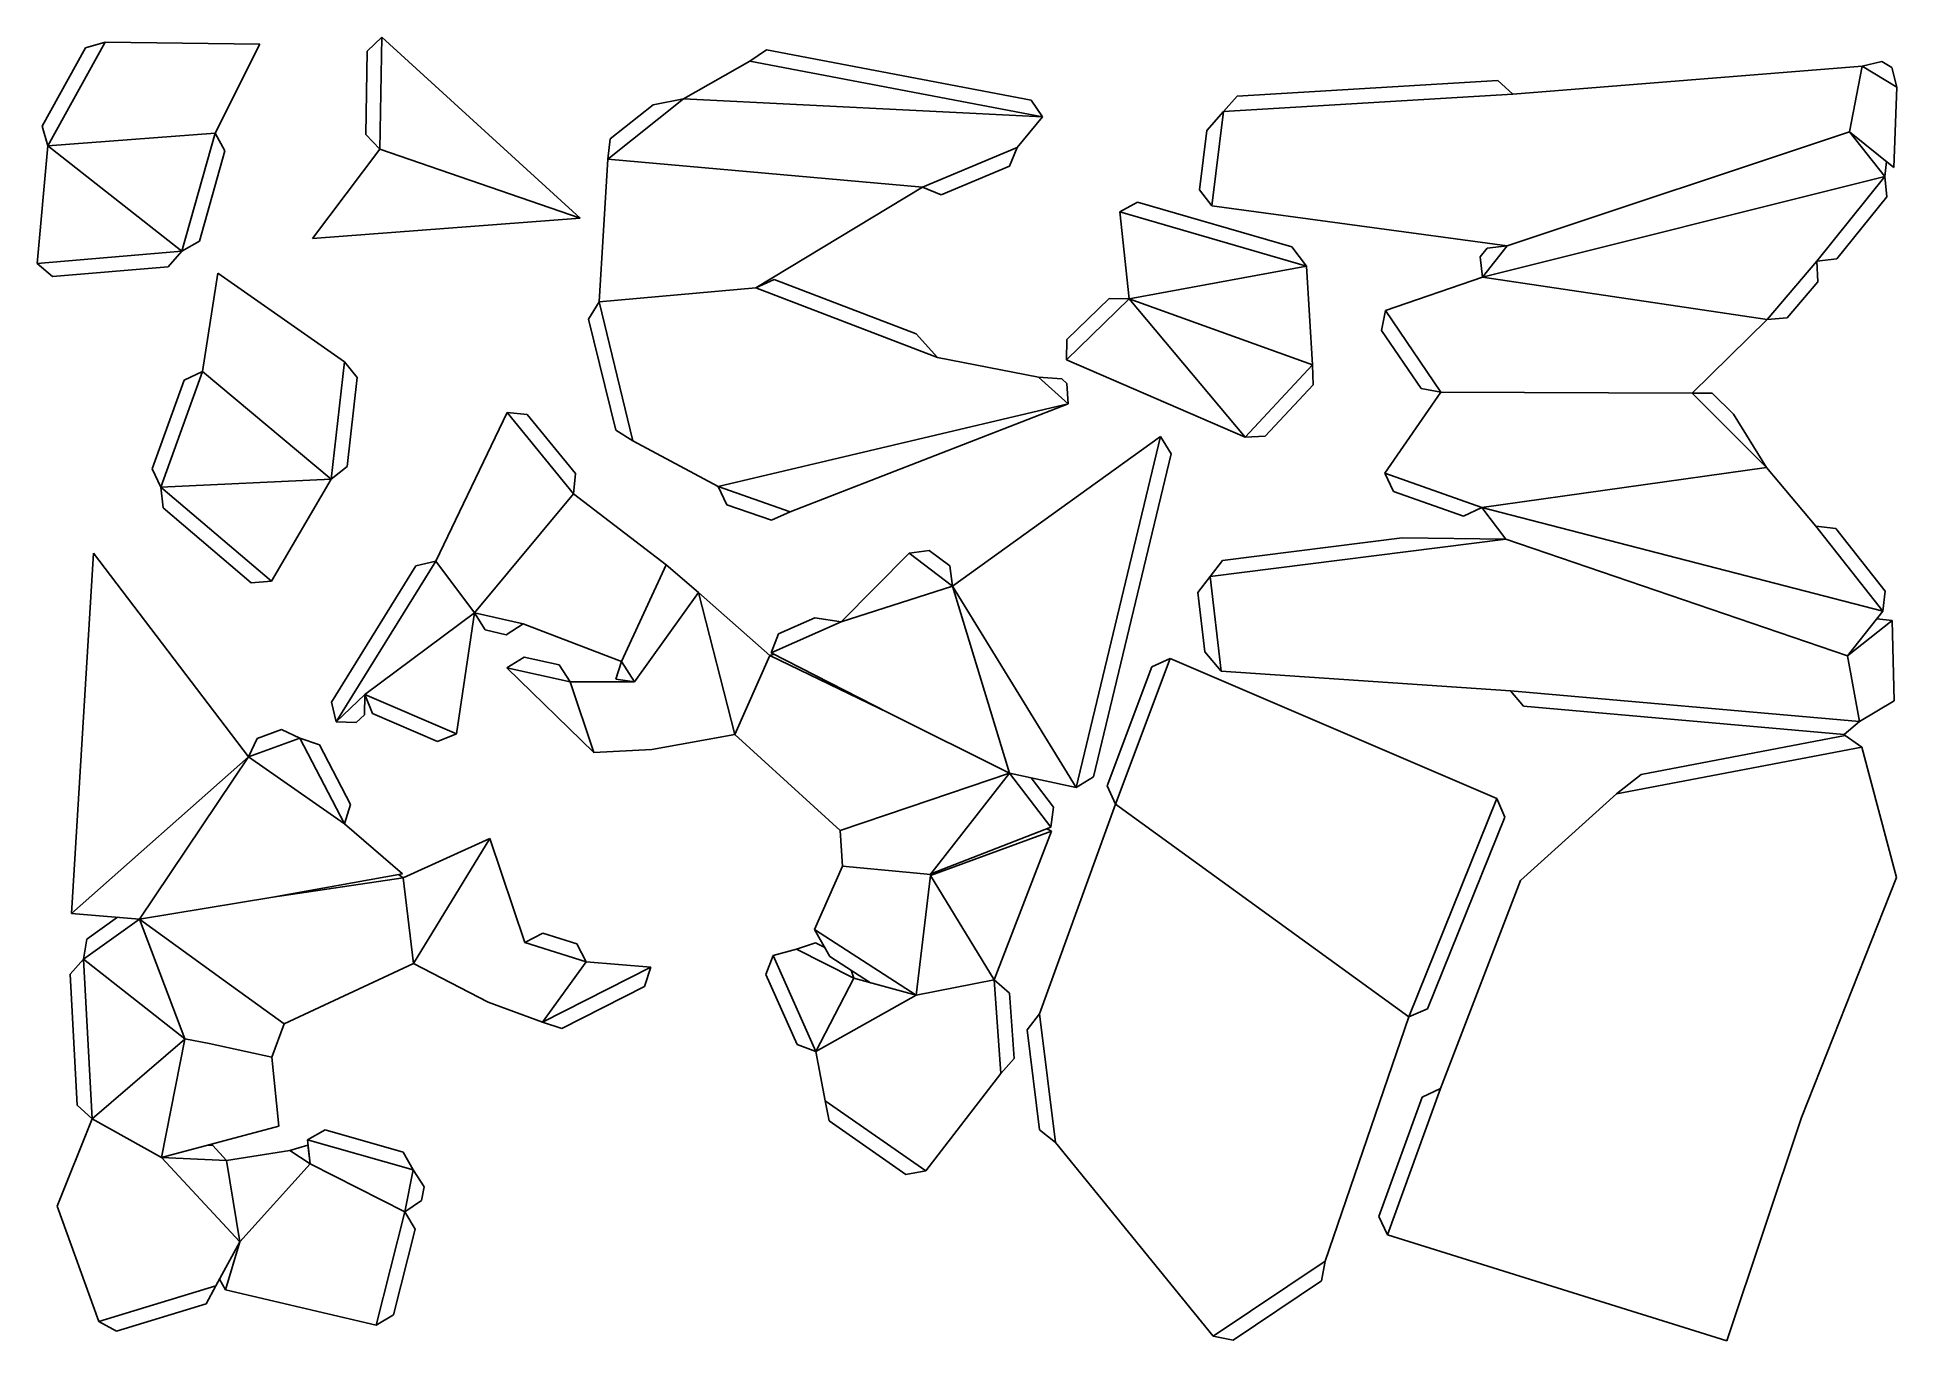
# Model space of a CAD drawing. Extents: x 688 to 1338, y 2 to 457.
import ezdxf

# ---------------------------------------------------------------- set-up
doc = ezdxf.new("R2010")
doc.units = 0

msp = doc.modelspace()

# ---------------------------------------------------------------- linework, layer by layer
at = {"layer": 'CutLine', "color": 8, "linetype": 'CONTINUOUS'}
for p, q in [((704.447798, 453.355067), (711.245666, 455.3016)), ((765.310619, 454.655184), (711.245666, 455.3016)), ((802.902287, 452.157344), (807.983496, 457.074794)), ((877.329419, 393.852195), (807.983496, 457.074794)), ((689.252534, 425.966014), (704.447798, 453.355067)), ((749.689454, 423.596243), (765.310619, 454.655184)), ((802.425553, 423.04942), (802.902287, 452.157344)), ((936.692879, 448.73687), (913.478436, 435.512268)), ((936.692879, 448.73687), (942.540582, 452.712339)), ((942.540582, 452.712339), (1035.061975, 435.078352)), ((1325.589891, 446.903068), (1332.453529, 448.603206)), ((1332.453529, 448.603206), (1335.949034, 446.495603)), ((1325.589891, 446.903068), (1203.442817, 437.213829)), ((1335.949034, 446.495603), (1337.649172, 439.631965)), ((1102.306478, 431.173944), (1106.999515, 436.463121)), ((1106.999515, 436.463121), (1198.15364, 441.906867)), ((1198.15364, 441.906867), (1203.442817, 437.213829)), ((1336.664517, 411.569579), (1337.649172, 439.631965)), ((887.821656, 421.529432), (902.833915, 433.446355)), ((902.833915, 433.446355), (913.478436, 435.512268)), ((1030.153578, 418.571774), (1039.037444, 429.230648)), ((1035.061975, 435.078352), (1039.037444, 429.230648)), ((1096.431054, 424.504866), (1102.306478, 431.173944)), ((691.199066, 419.168146), (689.252534, 425.966014)), ((749.689454, 423.596243), (753.150106, 417.429892)), ((807.343003, 417.968211), (802.425553, 423.04942)), ((1093.828427, 403.749392), (1096.431054, 424.504866)), ((1321.107962, 423.992585), (1336.664517, 411.569579)), ((691.199066, 419.168146), (687.520033, 378.010434)), ((753.150106, 417.429892), (744.252701, 385.77251)), ((807.343003, 417.968211), (783.757144, 386.768175)), ((887.014199, 414.504618), (887.821656, 421.529432)), ((1030.153578, 418.571774), (1027.465981, 412.031375)), ((887.014199, 414.504618), (883.981675, 364.623287)), ((1027.465981, 412.031375), (1003.51745, 402.032568)), ((1334.058396, 413.65075), (1333.431197, 408.356877)), ((938.750031, 369.512865), (996.977051, 404.720166)), ((1003.51745, 402.032568), (996.977051, 404.720166)), ((1098.167474, 398.166142), (1093.828427, 403.749392)), ((1333.431197, 408.356877), (1334.192941, 401.326959)), ((1065.983079, 396.077752), (1072.18062, 399.482232)), ((1072.18062, 399.482232), (1126.16615, 383.778783)), ((1098.167474, 398.166142), (1201.414767, 384.205511)), ((1334.192941, 401.326959), (1316.697681, 379.579453)), ((783.757144, 386.768175), (877.329419, 393.852195)), ((1065.983079, 396.077752), (1069.322688, 365.674927)), ((744.252701, 385.77251), (738.08635, 382.311858)), ((1126.16615, 383.778783), (1131.318748, 377.072746)), ((1194.39542, 383.351831), (1201.414767, 384.205511)), ((692.925835, 373.452221), (687.520033, 378.010434)), ((738.08635, 382.311858), (733.264138, 376.883599)), ((1192.0058, 380.300493), (1194.39542, 383.351831)), ((1192.85948, 373.281146), (1192.0058, 380.300493)), ((1316.697681, 379.579453), (1309.667763, 378.817709)), ((1309.667763, 378.817709), (1310.039033, 371.551949)), ((733.264138, 376.883599), (692.925835, 373.452221)), ((750.615248, 374.57337), (745.283693, 340.218558)), ((794.994085, 343.687195), (750.615248, 374.57337)), ((938.750031, 369.512865), (945.207568, 372.393875)), ((945.207568, 372.393875), (994.771537, 353.411602)), ((1133.325802, 342.619939), (1131.318748, 377.072746)), ((1192.85948, 373.281146), (1158.862673, 361.58644)), ((1310.039033, 371.551949), (1299.356166, 359.038888)), ((880.306264, 358.58248), (883.981675, 364.623287)), ((1047.472273, 351.455674), (1062.25247, 365.784548)), ((1062.25247, 365.784548), (1069.322688, 365.674927)), ((889.761559, 319.743424), (880.306264, 358.58248)), ((1157.545655, 354.639105), (1158.862673, 361.58644)), ((1266.059278, 332.703384), (1292.307006, 358.482699)), ((1299.356166, 359.038888), (1292.307006, 358.482699)), ((994.771537, 353.411602), (1002.292923, 345.176869)), ((1047.362653, 344.385456), (1047.472273, 351.455674)), ((1171.346245, 334.382167), (1157.545655, 354.639105)), ((1037.576332, 338.275414), (1002.292923, 345.176869)), ((738.884368, 337.210462), (745.283693, 340.218558)), ((794.994085, 343.687195), (799.395889, 338.153289)), ((799.395889, 338.153289), (795.849938, 307.032837)), ((1037.576332, 338.275414), (1045.691817, 337.709082)), ((1047.362653, 344.385456), (1109.809595, 317.361036)), ((1133.325802, 342.619939), (1133.578285, 335.55338)), ((727.73267, 306.275154), (738.884368, 337.210462)), ((1045.691817, 337.709082), (1047.521172, 336.0668)), ((1047.521172, 336.0668), (1047.90165, 329.005976)), ((1133.578285, 335.55338), (1116.876154, 317.613519)), ((1178.29358, 333.065149), (1158.628212, 304.70501)), ((1178.29358, 333.065149), (1171.346245, 334.382167)), ((1266.059278, 332.703384), (1273.130344, 332.708757)), ((1273.130344, 332.708757), (1280.505665, 325.344635)), ((851.811561, 325.883104), (826.836059, 273.977248)), ((851.811561, 325.883104), (858.848039, 325.184545)), ((858.848039, 325.184545), (875.720795, 304.592391)), ((950.789068, 291.2694), (1047.90165, 329.005976)), ((1280.505665, 325.344635), (1292.093612, 306.708583)), ((895.802366, 316.068013), (889.761559, 319.743424)), ((895.802366, 316.068013), (925.56185, 300.066441)), ((1080.210834, 317.560037), (1007.547239, 265.300403)), ((1080.210834, 317.560037), (1083.904722, 311.53051)), ((1116.876154, 317.613519), (1109.809595, 317.361036)), ((730.740766, 299.87583), (727.73267, 306.275154)), ((795.849938, 307.032837), (790.316031, 302.631033)), ((1083.904722, 311.53051), (1056.773773, 198.582634)), ((1309.286139, 286.231143), (1292.093612, 306.708583)), ((731.511672, 292.656035), (730.740766, 299.87583)), ((769.397331, 266.995369), (790.316031, 302.631033)), ((875.720795, 304.592391), (875.022235, 297.555914)), ((928.6367, 293.698922), (925.56185, 300.066441)), ((1161.677375, 298.32515), (1158.628212, 304.70501)), ((762.3492, 266.426283), (731.511672, 292.656035)), ((907.375495, 272.656657), (875.022235, 297.555914)), ((944.195216, 288.273476), (928.6367, 293.698922)), ((1186.147609, 289.681314), (1161.677375, 298.32515)), ((1192.527468, 292.730477), (1186.147609, 289.681314)), ((1192.527468, 292.730477), (1200.992405, 281.735954)), ((950.789068, 291.2694), (944.195216, 288.273476)), ((1309.286139, 286.231143), (1316.309539, 285.41147)), ((1101.964684, 274.216335), (1164.738616, 282.177945)), ((1164.738616, 282.177945), (1200.992405, 281.735954)), ((1316.309539, 285.41147), (1333.624919, 263.520474)), ((707.183526, 276.81927), (699.539759, 150.890329)), ((761.417037, 205.616787), (707.183526, 276.81927)), ((819.951119, 272.365543), (826.836059, 273.977248)), ((992.35682, 276.772889), (968.603183, 252.742867)), ((992.35682, 276.772889), (999.360129, 277.749446)), ((999.360129, 277.749446), (1006.570683, 272.303712)), ((1097.633529, 268.626961), (1101.964684, 274.216335)), ((769.397331, 266.995369), (762.3492, 266.426283)), ((790.37739, 224.714057), (819.951119, 272.365543)), ((918.751288, 263.009039), (907.375495, 272.656657)), ((1006.570683, 272.303712), (1007.547239, 265.300403)), ((1093.248603, 263.079672), (1097.633529, 268.626961)), ((943.68541, 240.987779), (918.751288, 263.009039)), ((1095.680034, 242.303447), (1093.248603, 263.079672)), ((1333.624919, 263.520474), (1332.805247, 256.497075)), ((834.065951, 213.654388), (840.411837, 255.979481)), ((844.16261, 249.985175), (840.411837, 255.979481)), ((946.716987, 248.544726), (959.412993, 254.150658)), ((959.412993, 254.150658), (968.603183, 252.742867)), ((1320.353531, 240.963489), (1332.805247, 256.497075)), ((1330.719265, 253.894801), (1336.011972, 253.257826)), ((851.466341, 248.303696), (844.16261, 249.985175)), ((857.460646, 252.054469), (851.466341, 248.303696)), ((857.460646, 252.054469), (891.816999, 238.974355)), ((944.162665, 241.951135), (946.716987, 248.544726)), ((1336.765249, 225.188276), (1336.011972, 253.257826)), ((943.68541, 240.987779), (945.131566, 241.456949)), ((944.162665, 241.951135), (985.140242, 221.050585)), ((1101.500279, 235.58616), (1095.680034, 242.303447)), ((851.706562, 236.70283), (857.737586, 240.490112)), ((851.706562, 236.70283), (882.170785, 207.129263)), ((857.737586, 240.490112), (870.051534, 237.767466)), ((870.051534, 237.767466), (873.854181, 231.805933)), ((889.854167, 232.741547), (891.816999, 238.974355)), ((1061.533576, 195.465224), (1077.159514, 237.010554)), ((1077.159514, 237.010554), (1083.59964, 239.930275)), ((1197.817591, 191.090452), (1083.59964, 239.930275)), ((1101.500279, 235.58616), (1202.583389, 228.712718)), ((896.330767, 231.873063), (873.854181, 231.805933)), ((896.330767, 231.873063), (889.854167, 232.741547)), ((1207.127846, 223.295347), (1202.583389, 228.712718)), ((791.989096, 217.829117), (790.37739, 224.714057)), ((802.12032, 227.371358), (801.908722, 220.303457)), ((804.741937, 220.804234), (802.12032, 227.371358)), ((1319.229063, 213.472379), (1207.127846, 223.295347)), ((1324.646434, 218.016836), (1336.765249, 225.188276)), ((764.396562, 212.029465), (772.883294, 215.131639)), ((772.883294, 215.131639), (779.295971, 212.152114)), ((799.056997, 217.617519), (791.989096, 217.829117)), ((801.908722, 220.303457), (799.056997, 217.617519)), ((827.498826, 211.03277), (804.741937, 220.804234)), ((1324.646434, 218.016836), (1319.229063, 213.472379)), ((761.417037, 205.616787), (764.396562, 212.029465)), ((779.295971, 212.152114), (786.169193, 209.8141)), ((786.169193, 209.8141), (797.099422, 188.982582)), ((834.065951, 213.654388), (827.498826, 211.03277)), ((882.170785, 207.129263), (902.442389, 208.189566)), ((902.442389, 208.189566), (931.412857, 213.397852)), ((931.412857, 213.397852), (968.298309, 179.873198)), ((1248.315548, 199.413348), (1319.627553, 213.025753)), ((1319.627553, 213.025753), (1325.476375, 209.051928)), ((1337.559721, 163.473582), (1325.476375, 209.051928)), ((1027.4463, 199.913947), (1050.744246, 194.888747)), ((1034.993825, 198.286), (1042.871892, 188.007616)), ((1056.773773, 198.582634), (1050.744246, 194.888747)), ((1064.453297, 189.025098), (1061.533576, 195.465224)), ((1239.709059, 192.680219), (1248.315548, 199.413348)), ((797.099422, 188.982582), (794.994996, 182.231923)), ((1064.453297, 189.025098), (1037.932916, 115.830468)), ((1197.817591, 191.090452), (1200.586733, 184.584158)), ((1239.709059, 192.680219), (1206.041222, 162.404064)), ((815.21764, 164.77211), (794.994996, 182.231923)), ((1042.871892, 188.007616), (1041.945147, 180.997542)), ((1200.586733, 184.584158), (1173.57543, 117.543368)), ((845.770873, 177.069326), (815.445032, 163.394909)), ((857.998275, 140.701491), (845.770873, 177.069326)), ((968.298309, 179.873198), (969.054732, 167.470411)), ((999.943406, 164.79059), (1041.945147, 180.997542)), ((1022.137024, 127.736183), (1042.153686, 179.619494)), ((1040.437227, 180.41569), (1042.153686, 179.619494)), ((769.951103, 156.590704), (815.21764, 164.77211)), ((813.842302, 164.523533), (815.445032, 163.394909)), ((969.054732, 167.470411), (959.212371, 145.333098)), ((999.879679, 164.136605), (1000.62279, 165.052739)), ((1304.348905, 79.574908), (1337.559721, 163.473582)), ((1206.041222, 162.404064), (1178.095819, 89.741564)), ((699.539759, 150.890329), (723.289602, 148.892366)), ((704.917721, 141.878886), (715.607288, 149.538643)), ((857.998275, 140.701491), (864.262152, 143.982321)), ((864.262152, 143.982321), (876.170783, 140.260466)), ((964.66022, 135.858335), (959.212371, 145.333098)), ((703.765756, 134.902284), (704.917721, 141.878886)), ((876.170783, 140.260466), (879.451612, 133.996588)), ((952.95141, 138.453584), (944.841833, 136.209208)), ((952.95141, 138.453584), (959.672965, 140.649191)), ((959.672965, 140.649191), (962.825603, 139.049054)), ((699.0415, 129.640971), (703.765756, 134.902284)), ((773.879795, 112.276127), (819.02125, 133.411075)), ((819.02125, 133.411075), (845.161158, 119.87891)), ((902.05729, 132.131116), (879.451612, 133.996588)), ((902.05729, 132.131116), (899.868094, 125.407469)), ((942.305536, 129.608663), (944.841833, 136.209208)), ((978.878888, 126.668026), (964.66022, 135.858335)), ((972.087055, 131.057962), (972.994235, 128.280751)), ((701.501579, 83.900372), (699.0415, 129.640971)), ((899.868094, 125.407469), (870.938968, 110.689642)), ((953.182296, 105.156599), (942.305536, 129.608663)), ((994.870113, 122.285533), (972.994235, 128.280751)), ((1022.137024, 127.736183), (1027.466457, 123.088912)), ((845.161158, 119.87891), (864.215322, 112.878838)), ((1027.466457, 123.088912), (1029.028252, 100.24747)), ((1173.57543, 117.543368), (1167.069137, 114.774226)), ((769.495981, 100.649308), (773.879795, 112.276127)), ((870.938968, 110.689642), (864.215322, 112.878838)), ((1033.588122, 110.25169), (1037.932916, 115.830468)), ((1137.845959, 29.404725), (1167.069137, 114.774226)), ((959.782841, 102.620302), (953.182296, 105.156599)), ((1037.941469, 75.242529), (1033.588122, 110.25169)), ((772.049232, 76.557534), (769.495981, 100.649308)), ((959.782841, 102.620302), (963.05398, 85.434049)), ((1029.028252, 100.24747), (1024.380981, 94.918036)), ((998.173565, 60.973908), (1024.380981, 94.918036)), ((964.341167, 78.444341), (963.05398, 85.434049)), ((1156.599381, 44.998351), (1171.693504, 86.739839)), ((1171.693504, 86.739839), (1178.095819, 89.741564)), ((706.762891, 79.176116), (694.529735, 48.640628)), ((706.762891, 79.176116), (701.501579, 83.900372)), ((991.21302, 59.728593), (964.341167, 78.444341)), ((1278.176796, 1.570713), (1304.348905, 79.574908)), ((731.029773, 65.599944), (772.049232, 76.557534)), ((782.057235, 71.825083), (788.238722, 75.258627)), ((782.057235, 71.825083), (782.915172, 63.454516)), ((788.238722, 75.258627), (815.514957, 67.463169)), ((1043.520248, 70.897735), (1037.941469, 75.242529)), ((747.048942, 69.879168), (748.920507, 69.794359)), ((748.920507, 69.794359), (753.68904, 64.573142)), ((775.889628, 68.085303), (753.68904, 64.573142)), ((775.889628, 68.085303), (782.154097, 69.944614)), ((782.154097, 69.944614), (782.915172, 63.454516)), ((815.514957, 67.463169), (818.9485, 61.281682)), ((1043.520248, 70.897735), (1098.652576, 3.18886)), ((818.9485, 61.281682), (822.860942, 55.391623)), ((998.173565, 60.973908), (991.21302, 59.728593)), ((822.860942, 55.391623), (821.888757, 50.572775)), ((694.529735, 48.640628), (709.021148, 8.279367)), ((821.888757, 50.572775), (815.998698, 46.660333)), ((815.998698, 46.660333), (819.627364, 40.591331)), ((819.627364, 40.591331), (812.10495, 10.697964)), ((1159.601105, 38.596035), (1156.599381, 44.998351)), ((749.963205, 20.74659), (758.363812, 36.092516)), ((1159.601105, 38.596035), (1278.176796, 1.570713)), ((1137.845959, 29.404725), (1136.469848, 22.468853)), ((749.963205, 20.74659), (746.587751, 14.492058)), ((753.347276, 19.332385), (751.283739, 23.158893)), ((1136.469848, 22.468853), (1105.588448, 1.812748)), ((746.587751, 14.492058), (715.260816, 4.952726)), ((753.347276, 19.332385), (806.035948, 7.069298)), ((715.260816, 4.952726), (709.021148, 8.279367)), ((812.10495, 10.697964), (806.035948, 7.069298)), ((1105.588448, 1.812748), (1098.652576, 3.18886))]:
    msp.add_line(p, q, dxfattribs=at)
at = {"layer": 'MountainLine', "color": 5, "linetype": 'CONTINUOUS'}
for p, q in [((807.983496, 457.074794), (807.343003, 417.968211)), ((1039.037444, 429.230648), (936.692879, 448.73687)), ((1325.589891, 446.903068), (1321.107962, 423.992585)), ((913.478436, 435.512268), (887.014199, 414.504618)), ((738.08635, 382.311858), (749.689454, 423.596243)), ((1321.107962, 423.992585), (1201.414767, 384.205511)), ((1333.431197, 408.356877), (1321.107962, 423.992585)), ((887.014199, 414.504618), (996.977051, 404.720166)), ((1309.667763, 378.817709), (1333.431197, 408.356877)), ((1131.318748, 377.072746), (1065.983079, 396.077752)), ((1201.414767, 384.205511), (1192.85948, 373.281146)), ((687.520033, 378.010434), (738.08635, 382.311858)), ((1292.307006, 358.482699), (1309.667763, 378.817709)), ((1292.307006, 358.482699), (1192.85948, 373.281146)), ((883.981675, 364.623287), (895.802366, 316.068013)), ((1002.292923, 345.176869), (938.750031, 369.512865)), ((1158.862673, 361.58644), (1178.29358, 333.065149)), ((745.283693, 340.218558), (730.740766, 299.87583)), ((1047.90165, 329.005976), (1037.576332, 338.275414)), ((1109.809595, 317.361036), (1133.325802, 342.619939)), ((1292.093612, 306.708583), (1266.059278, 332.703384)), ((875.022235, 297.555914), (851.811561, 325.883104)), ((1192.527468, 292.730477), (1292.093612, 306.708583)), ((730.740766, 299.87583), (769.397331, 266.995369)), ((925.56185, 300.066441), (950.789068, 291.2694)), ((1332.805247, 256.497075), (1309.286139, 286.231143)), ((1200.992405, 281.735954), (1097.633529, 268.626961)), ((1200.992405, 281.735954), (1320.353531, 240.963489)), ((826.836059, 273.977248), (840.411837, 255.979481)), ((1007.547239, 265.300403), (992.35682, 276.772889)), ((891.816999, 238.974355), (907.375495, 272.656657)), ((931.412857, 213.397852), (918.751288, 263.009039)), ((1050.744246, 194.888747), (1007.547239, 265.300403)), ((802.12032, 227.371358), (840.411837, 255.979481)), ((840.411837, 255.979481), (857.460646, 252.054469)), ((968.603183, 252.742867), (944.162665, 241.951135)), ((1336.011972, 253.257826), (1320.353531, 240.963489)), ((931.412857, 213.397852), (943.68541, 240.987779)), ((1320.353531, 240.963489), (1324.646434, 218.016836)), ((891.816999, 238.974355), (896.330767, 231.873063)), ((882.170785, 207.129263), (873.854181, 231.805933)), ((791.989096, 217.829117), (802.12032, 227.371358)), ((779.295971, 212.152114), (761.417037, 205.616787)), ((794.994996, 182.231923), (779.295971, 212.152114)), ((761.417037, 205.616787), (699.539759, 150.890329)), ((1027.4463, 199.913947), (992.355154, 188.003178)), ((1064.453297, 189.025098), (1167.069137, 114.774226)), ((992.355154, 188.003178), (968.298309, 179.873198)), ((845.770873, 177.069326), (819.02125, 133.411075)), ((1042.153686, 179.619494), (999.879679, 164.136605)), ((815.445032, 163.394909), (819.02125, 133.411075)), ((969.054732, 167.470411), (991.298477, 165.30289)), ((991.298477, 165.30289), (999.911543, 164.463597)), ((1022.137024, 127.736183), (999.879679, 164.136605)), ((753.297325, 127.148596), (723.289602, 148.892366)), ((959.212371, 145.333098), (994.870113, 122.285533)), ((703.765756, 134.902284), (739.165073, 107.086991)), ((879.451612, 133.996588), (864.215322, 112.878838)), ((864.215322, 112.878838), (902.05729, 132.131116)), ((944.841833, 136.209208), (959.782841, 102.620302)), ((773.879795, 112.276127), (753.297325, 127.148596)), ((972.994235, 128.280751), (959.782841, 102.620302)), ((739.140726, 106.962009), (706.762891, 79.176116)), ((739.165073, 107.086991), (747.664468, 105.431294)), ((747.664468, 105.431294), (769.495981, 100.649308)), ((782.915172, 63.454516), (775.889628, 68.085303)), ((758.363812, 36.092516), (753.68904, 64.573142)), ((782.915172, 63.454516), (758.363812, 36.092516)), ((815.998698, 46.660333), (782.915172, 63.454516)), ((815.998698, 46.660333), (818.9485, 61.281682)), ((806.035948, 7.069298), (815.998698, 46.660333)), ((758.363812, 36.092516), (753.347276, 19.332385))]:
    msp.add_line(p, q, dxfattribs=at)
at = {"layer": 'ValleyLine', "color": 1, "linetype": 'CONTINUOUS'}
for p, q in [((711.245666, 455.3016), (691.199066, 419.168146)), ((1337.649172, 439.631965), (1325.589891, 446.903068)), ((1203.442817, 437.213829), (1102.306478, 431.173944)), ((913.478436, 435.512268), (1039.037444, 429.230648)), ((1102.306478, 431.173944), (1098.167474, 398.166142)), ((691.199066, 419.168146), (749.689454, 423.596243)), ((738.08635, 382.311858), (691.199066, 419.168146)), ((877.329419, 393.852195), (807.343003, 417.968211)), ((996.977051, 404.720166), (1030.153578, 418.571774)), ((1192.85948, 373.281146), (1333.431197, 408.356877)), ((1069.322688, 365.674927), (1131.318748, 377.072746)), ((883.981675, 364.623287), (938.750031, 369.512865)), ((1069.322688, 365.674927), (1047.362653, 344.385456)), ((1109.809595, 317.361036), (1069.322688, 365.674927)), ((1069.322688, 365.674927), (1133.325802, 342.619939)), ((745.283693, 340.218558), (790.316031, 302.631033)), ((790.316031, 302.631033), (794.994085, 343.687195)), ((1178.29358, 333.065149), (1266.059278, 332.703384)), ((1047.90165, 329.005976), (925.56185, 300.066441)), ((1050.744246, 194.888747), (1080.210834, 317.560037)), ((790.316031, 302.631033), (730.740766, 299.87583)), ((1158.628212, 304.70501), (1192.527468, 292.730477)), ((840.411837, 255.979481), (875.022235, 297.555914)), ((1332.805247, 256.497075), (1192.527468, 292.730477)), ((826.836059, 273.977248), (791.989096, 217.829117)), ((1097.633529, 268.626961), (1101.500279, 235.58616)), ((918.751288, 263.009039), (896.330767, 231.873063)), ((968.603183, 252.742867), (1007.547239, 265.300403)), ((1007.547239, 265.300403), (1027.4463, 199.913947)), ((985.140242, 221.050585), (943.68541, 240.987779)), ((873.854181, 231.805933), (851.706562, 236.70283)), ((1083.59964, 239.930275), (1064.453297, 189.025098)), ((1202.583389, 228.712718), (1324.646434, 218.016836)), ((802.12032, 227.371358), (834.065951, 213.654388)), ((1027.4463, 199.913947), (985.140242, 221.050585)), ((1325.476375, 209.051928), (1239.709059, 192.680219)), ((723.289602, 148.892366), (761.417037, 205.616787)), ((761.417037, 205.616787), (794.994996, 182.231923)), ((1027.4463, 199.913947), (999.943406, 164.79059)), ((1041.945147, 180.997542), (1027.4463, 199.913947)), ((1167.069137, 114.774226), (1197.817591, 191.090452)), ((815.445032, 163.394909), (769.951103, 156.590704)), ((999.879679, 164.136605), (994.870113, 122.285533)), ((769.951103, 156.590704), (723.289602, 148.892366)), ((723.289602, 148.892366), (703.765756, 134.902284)), ((739.165073, 107.086991), (723.289602, 148.892366)), ((879.451612, 133.996588), (857.998275, 140.701491)), ((972.994235, 128.280751), (952.95141, 138.453584)), ((703.765756, 134.902284), (706.762891, 79.176116)), ((994.870113, 122.285533), (1022.137024, 127.736183)), ((1024.380981, 94.918036), (1022.137024, 127.736183)), ((994.870113, 122.285533), (959.782841, 102.620302)), ((1037.932916, 115.830468), (1043.520248, 70.897735)), ((731.029773, 65.599944), (739.140726, 106.962009)), ((963.05398, 85.434049), (998.173565, 60.973908)), ((1178.095819, 89.741564), (1159.601105, 38.596035)), ((706.762891, 79.176116), (731.029773, 65.599944)), ((818.9485, 61.281682), (782.057235, 71.825083)), ((758.363812, 36.092516), (731.029773, 65.599944)), ((753.68904, 64.573142), (731.029773, 65.599944)), ((1098.652576, 3.18886), (1137.845959, 29.404725)), ((709.021148, 8.279367), (749.963205, 20.74659))]:
    msp.add_line(p, q, dxfattribs=at)

doc.saveas('drawing.dxf')
